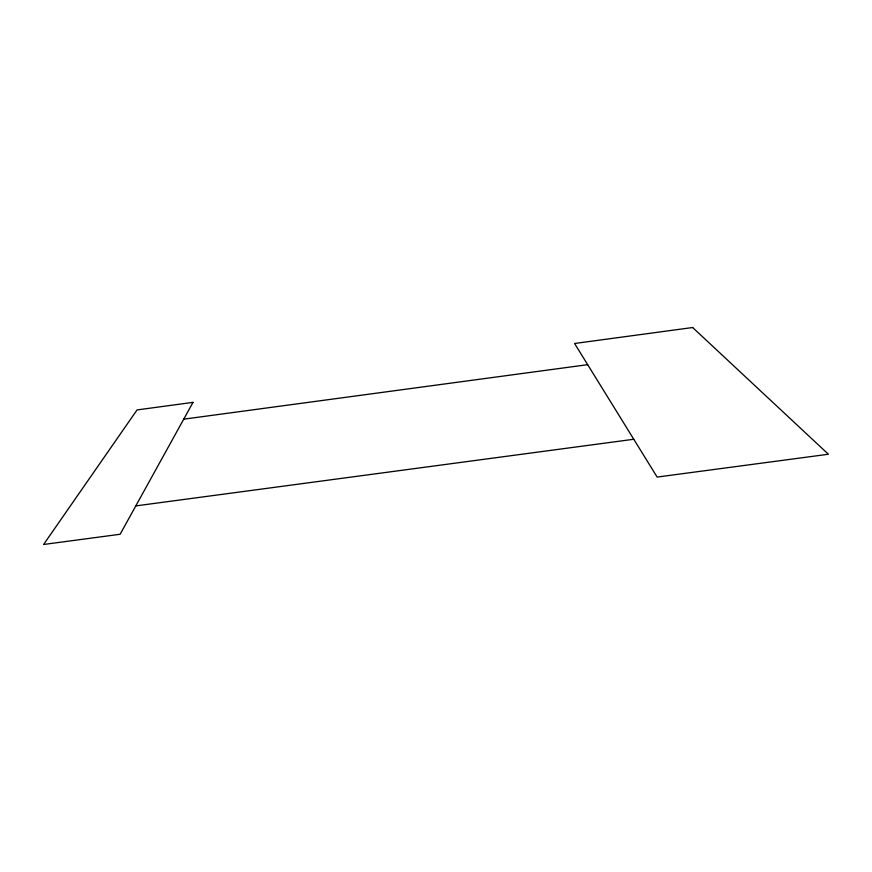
<?xml version="1.0" encoding="UTF-8"?>
<svg xmlns="http://www.w3.org/2000/svg" width="872" height="872" viewBox="0 0 872 872"><rect width="100%" height="100%" fill="white"/><g stroke="black" fill="none" stroke-linecap="round" stroke-linejoin="round"><path stroke-width="1.31" d="M183.73 419.17L587.673 364.67M135.803 505.902L633.77 439.259M193.017 402.363L120.129 534.264L43.6 544.477L137.057 409.927L193.017 402.363M692.651 327.523L574.594 343.492L657.139 477.071L828.4 454.247L692.651 327.523"/></g></svg>
